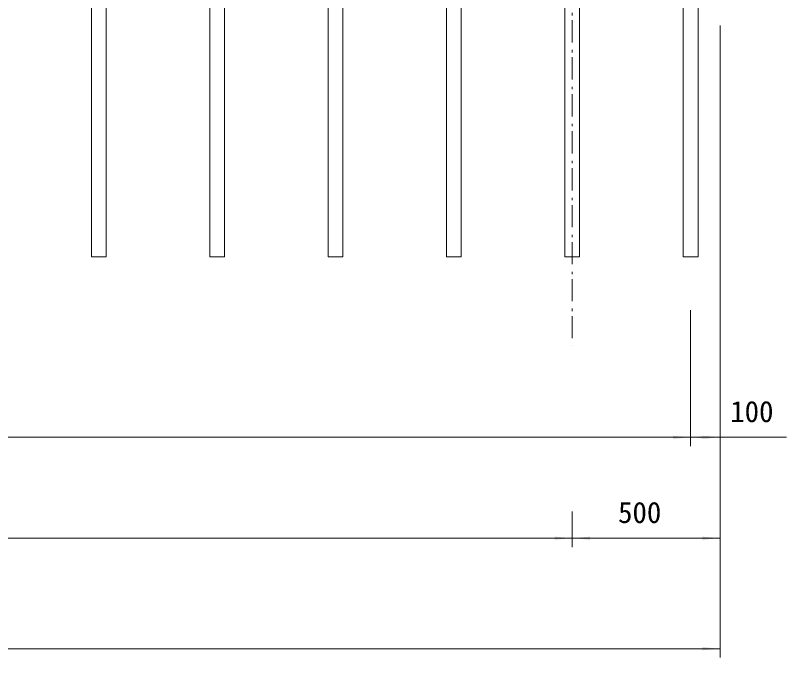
# Model space of a CAD drawing. Units: millimetres, scale not verified. Extents: x -11700 to 11700, y -8360 to 8374.
# Drawn here: x -3494 to -888, y -5250 to -3079 of the extents above; entities that cross this region are included whole.
import ezdxf
from ezdxf.enums import TextEntityAlignment as Align

# ---------------------------------------------------------------- set-up
doc = ezdxf.new("R2010")
doc.units = ezdxf.units.MM
doc.header["$LTSCALE"] = 60
doc.linetypes.add('USER6', pattern=[2.083282, 1.25, -0.416565, 0.138855, -0.277863])
doc.layers.add('0-1_IMPORTED', color=30, linetype='Continuous', lineweight=18)
doc.styles.add('ＭＳ ゴシック', font='')
doc.styles.get('ＭＳ ゴシック').set_extended_font_data('MS Gothic')

msp = doc.modelspace()

# ---------------------------------------------------------------- linework, layer by layer
at = {"layer": '0-1_IMPORTED', "color": 7, "linetype": 'USER6', "lineweight": 9}
msp.add_line((-1611.96, -595.5), (-1611.96, -4195.5), dxfattribs=at)
at = {"layer": '0-1_IMPORTED', "color": 1}
for p, q in [((-1111.96, -3112.55), (-1111.96, -4876.74)), ((-1111.96, -3292.55), (-1111.96, -5250.5)), ((-1211.96, -4075.05), (-1211.96, -4535.5)), ((-1211.96, -4255.05), (-1211.96, -4535.5)), ((-1111.96, -4255.05), (-1111.96, -4535.5)), ((-10011.96, -4505.5), (-1211.96, -4505.5)), ((-1211.96, -4505.5), (-1111.96, -4505.5)), ((-1111.96, -4505.5), (-887.71, -4505.5)), ((-1611.96, -4756.74), (-1611.96, -4876.74)), ((-1611.96, -4756.74), (-1611.96, -4876.74)), ((-1611.96, -4846.74), (-5611.96, -4846.74)), ((-1111.96, -4846.74), (-1611.96, -4846.74)), ((-10111.96, -5220.5), (-1111.96, -5220.5))]:
    msp.add_line(p, q, dxfattribs=at)
at = {"layer": '0-1_IMPORTED'}
for points in [[(-3236.96, -895.05), (-3186.96, -895.05), (-3186.96, -3895.05), (-3236.96, -3895.05)], [(-2836.96, -895.05), (-2786.96, -895.05), (-2786.96, -3895.05), (-2836.96, -3895.05)], [(-2436.96, -895.05), (-2386.96, -895.05), (-2386.96, -3895.05), (-2436.96, -3895.05)], [(-2036.96, -895.05), (-1986.96, -895.05), (-1986.96, -3895.05), (-2036.96, -3895.05)], [(-1636.96, -895.05), (-1586.96, -895.05), (-1586.96, -3895.05), (-1636.96, -3895.05)], [(-1236.96, -895.05), (-1186.96, -895.05), (-1186.96, -3895.05), (-1236.96, -3895.05)]]:
    msp.add_lwpolyline(points, close=True, dxfattribs=at)
at = {"layer": '0-1_IMPORTED', "color": 1}
for points in [[(-1211.96, -4505.5), (-1271.96, -4510.75), (-1271.96, -4500.25)], [(-1211.96, -4505.5), (-1151.97, -4500.25), (-1151.97, -4510.75)], [(-1111.96, -4505.5), (-1171.96, -4510.75), (-1171.96, -4500.25)], [(-1611.96, -4846.74), (-1671.96, -4851.99), (-1671.96, -4841.49)], [(-1611.96, -4846.74), (-1551.97, -4841.49), (-1551.97, -4851.99)], [(-1111.96, -4846.74), (-1171.96, -4851.99), (-1171.96, -4841.49)], [(-1111.96, -5220.5), (-1171.96, -5225.75), (-1171.96, -5215.25)]]:
    msp.add_solid(points, dxfattribs=at)

# ---------------------------------------------------------------- texts
at = {"layer": '0-1_IMPORTED', "color": 7, "style": 'ＭＳ ゴシック'}
for s, p in [('100', (-1078.21, -4475.72)), ('500', (-1457.21, -4816.96))]:
    msp.add_text(s, height=71.65, dxfattribs=at).set_placement(p, align=Align.BOTTOM_LEFT)

doc.saveas('drawing.dxf')
